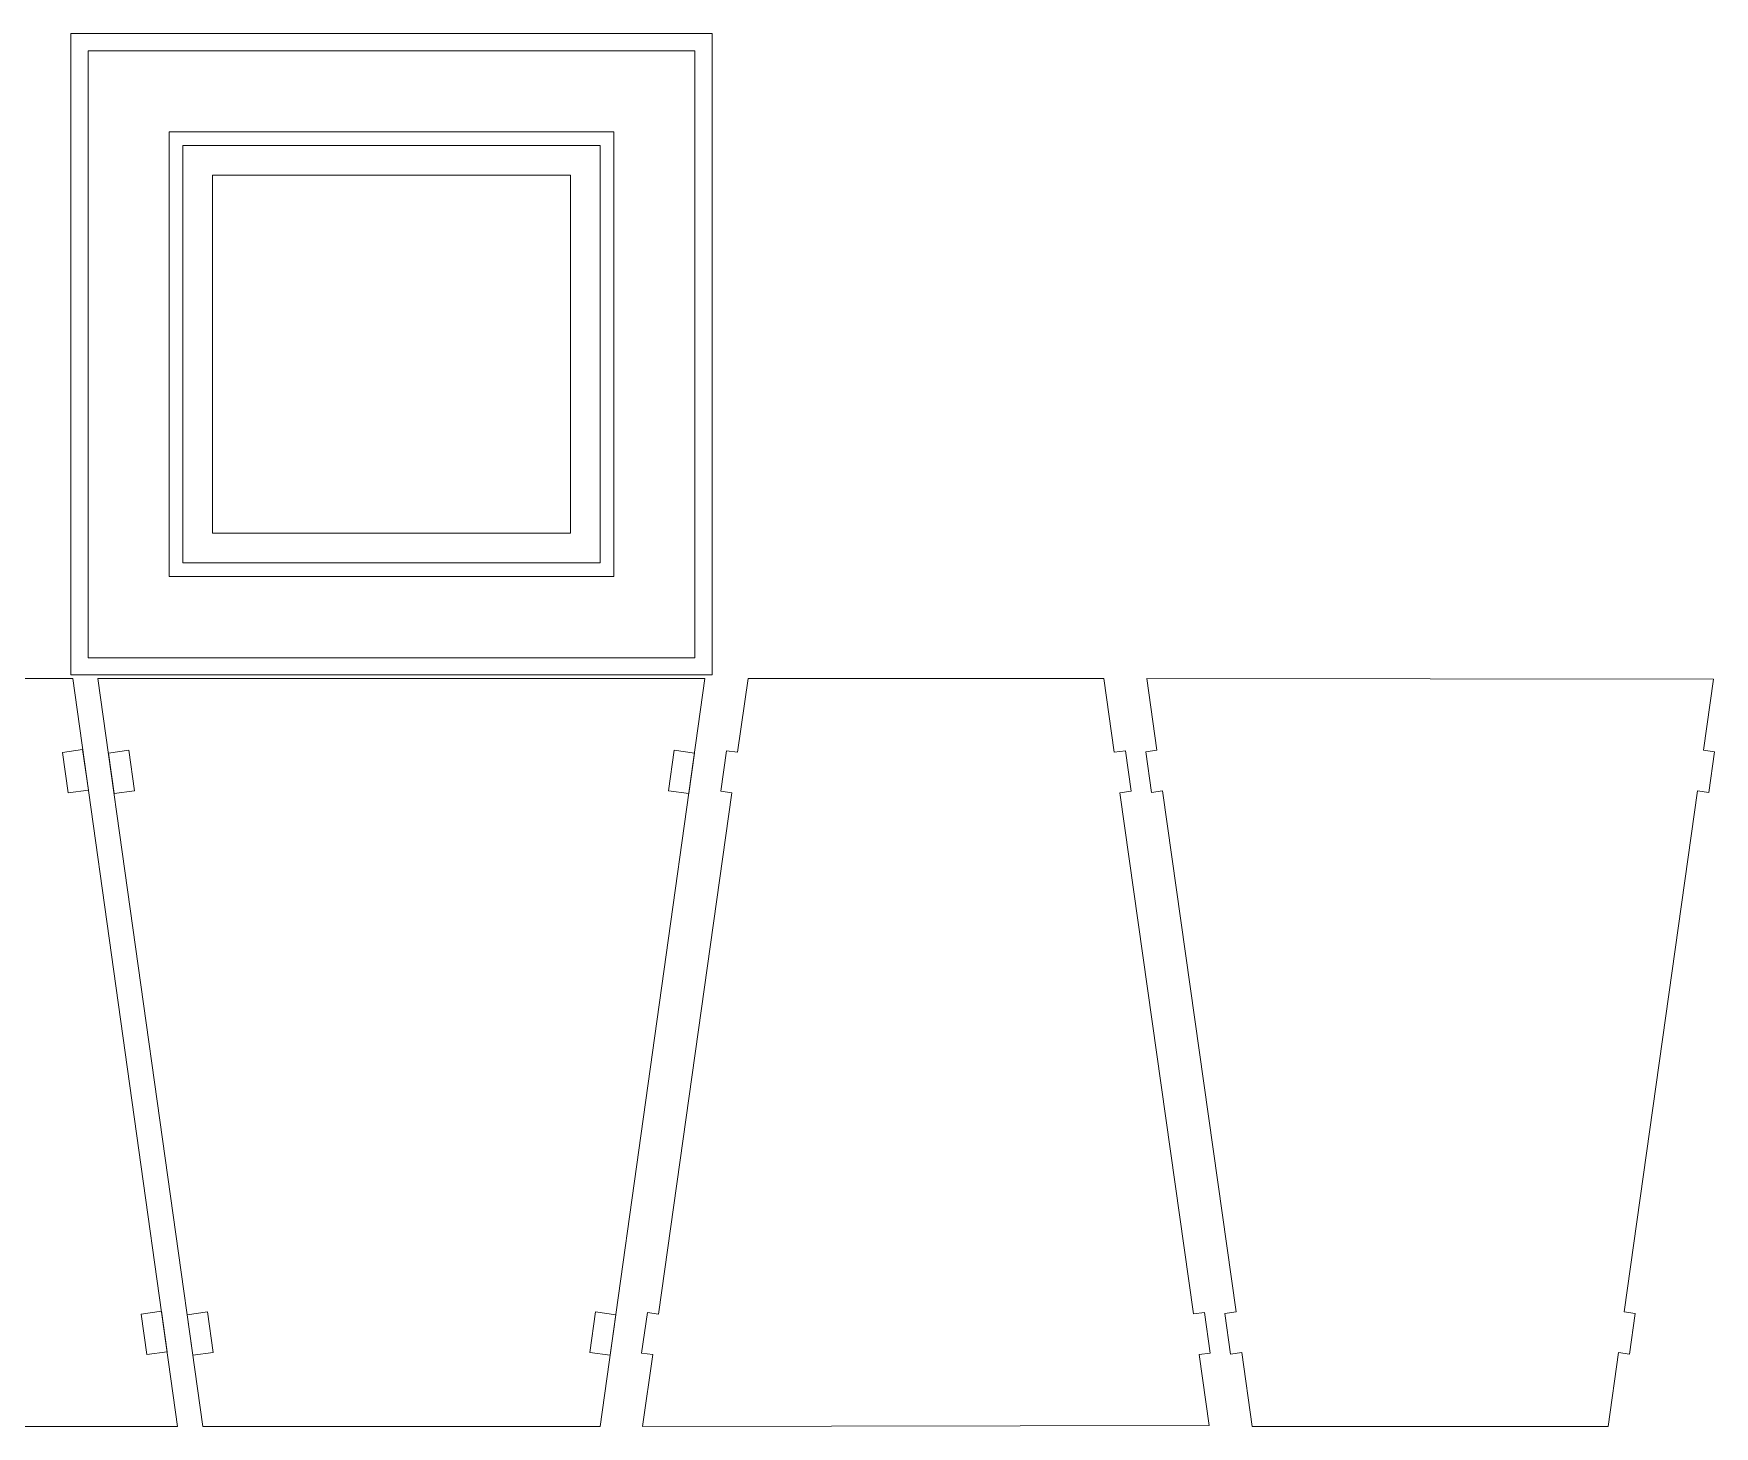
# Model space of a CAD drawing. Header units: millimetres. Extents: x -344 to 750, y -40 to 211.
# Drawn here: x 503.8 to 750, y 6.7 to 210.7 of the extents above; entities that cross this region are included whole.
import ezdxf

# ---------------------------------------------------------------- set-up
doc = ezdxf.new("R2010")
doc.units = ezdxf.units.MM
doc.header["$MEASUREMENT"] = 0
doc.layers.add('Camada 1', color=7, linetype='Continuous')

msp = doc.modelspace()

# ---------------------------------------------------------------- linework, layer by layer
at = {"layer": 'Camada 1', "color": 250, "lineweight": 9}
for points in [[(509.3234, 116.7956), (603.2234, 116.7956), (603.2234, 210.6956), (509.3234, 210.6956), (509.3234, 116.7956)], [(511.8234, 119.2956), (600.7234, 119.2956), (600.7234, 208.1956), (511.8234, 208.1956), (511.8234, 119.2956)], [(523.7111, 131.1833), (588.8357, 131.1833), (588.8357, 196.3079), (523.7111, 196.3079), (523.7111, 131.1833)], [(525.7111, 133.1833), (586.8357, 133.1833), (586.8357, 194.3079), (525.7111, 194.3079), (525.7111, 133.1833)]]:
    msp.add_lwpolyline(points, close=True, dxfattribs=at)
for points, knots in [([(530.0734, 137.5456), (530.0734, 137.5456), (530.0734, 189.9456), (530.0734, 189.9456), (530.0734, 189.9456), (530.0734, 189.9456), (582.4734, 189.9456), (582.4734, 189.9456), (582.4734, 189.9456), (582.4734, 189.9456), (582.4734, 137.5456), (582.4734, 137.5456), (582.4734, 137.5456), (582.4734, 137.5456), (530.0734, 137.5456), (530.0734, 137.5456)], [0, 0, 0, 0, 0.2, 0.2, 0.2, 0.2, 0.4, 0.4, 0.4, 0.4, 0.6, 0.6, 0.6, 0.6, 1, 1, 1, 1]), ([(436.0203, 6.7155), (436.0203, 6.7155), (524.9203, 6.7155), (524.9203, 6.7155), (524.9203, 6.7155), (524.9203, 6.7155), (509.5744, 116.2531), (509.5744, 116.2531), (509.5744, 116.2531), (509.5744, 116.2531), (451.3661, 116.2531), (451.3661, 116.2531), (451.3661, 116.2531), (451.3661, 116.2531), (436.0203, 6.7155), (436.0203, 6.7155)], [0, 0, 0, 0, 0.2, 0.2, 0.2, 0.2, 0.4, 0.4, 0.4, 0.4, 0.6, 0.6, 0.6, 0.6, 1, 1, 1, 1]), ([(513.2786, 116.2531), (513.2786, 116.2531), (602.1786, 116.2531), (602.1786, 116.2531), (602.1786, 116.2531), (602.1786, 116.2531), (586.8326, 6.7155), (586.8326, 6.7155), (586.8326, 6.7155), (586.8326, 6.7155), (528.6244, 6.7155), (528.6244, 6.7155), (528.6244, 6.7155), (528.6244, 6.7155), (513.2786, 116.2531), (513.2786, 116.2531)], [0, 0, 0, 0, 0.2, 0.2, 0.2, 0.2, 0.4, 0.4, 0.4, 0.4, 0.6, 0.6, 0.6, 0.6, 1, 1, 1, 1]), ([(604.4958, 99.7236), (604.4958, 99.7236), (606.1344, 99.4941), (606.1344, 99.4941), (606.1344, 99.4941), (606.1344, 99.4941), (595.3656, 23.1736), (595.3656, 23.1736), (595.3656, 23.1736), (595.3656, 23.1736), (593.7439, 23.4024), (593.7439, 23.4024), (593.7439, 23.4024), (593.7439, 23.4024), (592.9114, 17.4605), (592.9114, 17.4605), (592.9114, 17.4605), (592.9114, 17.4605), (594.5276, 17.2341), (594.5276, 17.2341), (594.5276, 17.2341), (594.5276, 17.2341), (593.0434, 6.7155), (593.0434, 6.7155), (593.0434, 6.7155), (593.0434, 6.7155), (676.0434, 6.8387), (676.0434, 6.8387), (676.0434, 6.8387), (676.0434, 6.8387), (674.5765, 17.2349), (674.5765, 17.2349), (674.5765, 17.2349), (674.5765, 17.2349), (676.187, 17.4605), (676.187, 17.4605), (676.187, 17.4605), (676.187, 17.4605), (675.3545, 23.4024), (675.3545, 23.4024), (675.3545, 23.4024), (675.3545, 23.4024), (673.7382, 23.176), (673.7382, 23.176), (673.7382, 23.176), (673.7382, 23.176), (662.9697, 99.4942), (662.9697, 99.4942), (662.9697, 99.4942), (662.9697, 99.4942), (664.6074, 99.7236), (664.6074, 99.7236), (664.6074, 99.7236), (664.6074, 99.7236), (663.7715, 105.6655), (663.7715, 105.6655), (663.7715, 105.6655), (663.7715, 105.6655), (662.1313, 105.4358), (662.1313, 105.4358), (662.1313, 105.4358), (662.1313, 105.4358), (660.605, 116.2531), (660.605, 116.2531), (660.605, 116.2531), (660.605, 116.2531), (608.4991, 116.2531), (608.4991, 116.2531), (608.4991, 116.2531), (608.4991, 116.2531), (606.973, 105.4374), (606.973, 105.4374), (606.973, 105.4374), (606.973, 105.4374), (605.3283, 105.6655), (605.3283, 105.6655), (605.3283, 105.6655), (605.3283, 105.6655), (604.4958, 99.7236), (604.4958, 99.7236)], [0, 0, 0, 0, 0.04761905, 0.04761905, 0.04761905, 0.04761905, 0.0952381, 0.0952381, 0.0952381, 0.0952381, 0.14285714, 0.14285714, 0.14285714, 0.14285714, 0.19047619, 0.19047619, 0.19047619, 0.19047619, 0.23809524, 0.23809524, 0.23809524, 0.23809524, 0.28571429, 0.28571429, 0.28571429, 0.28571429, 0.33333333, 0.33333333, 0.33333333, 0.33333333, 0.38095238, 0.38095238, 0.38095238, 0.38095238, 0.42857143, 0.42857143, 0.42857143, 0.42857143, 0.47619048, 0.47619048, 0.47619048, 0.47619048, 0.52380952, 0.52380952, 0.52380952, 0.52380952, 0.57142857, 0.57142857, 0.57142857, 0.57142857, 0.61904762, 0.61904762, 0.61904762, 0.61904762, 0.66666667, 0.66666667, 0.66666667, 0.66666667, 0.71428571, 0.71428571, 0.71428571, 0.71428571, 0.76190476, 0.76190476, 0.76190476, 0.76190476, 0.80952381, 0.80952381, 0.80952381, 0.80952381, 0.85714286, 0.85714286, 0.85714286, 0.85714286, 0.9047619, 0.9047619, 0.9047619, 0.9047619, 1, 1, 1, 1]), ([(678.3505, 23.245), (678.3505, 23.245), (679.9891, 23.4745), (679.9891, 23.4745), (679.9891, 23.4745), (679.9891, 23.4745), (669.2203, 99.795), (669.2203, 99.795), (669.2203, 99.795), (669.2203, 99.795), (667.5986, 99.5662), (667.5986, 99.5662), (667.5986, 99.5662), (667.5986, 99.5662), (666.7661, 105.5081), (666.7661, 105.5081), (666.7661, 105.5081), (666.7661, 105.5081), (668.3823, 105.7345), (668.3823, 105.7345), (668.3823, 105.7345), (668.3823, 105.7345), (666.8981, 116.2531), (666.8981, 116.2531), (666.8981, 116.2531), (666.8981, 116.2531), (749.8981, 116.1299), (749.8981, 116.1299), (749.8981, 116.1299), (749.8981, 116.1299), (748.4312, 105.7337), (748.4312, 105.7337), (748.4312, 105.7337), (748.4312, 105.7337), (750.0417, 105.5081), (750.0417, 105.5081), (750.0417, 105.5081), (750.0417, 105.5081), (749.2092, 99.5662), (749.2092, 99.5662), (749.2092, 99.5662), (749.2092, 99.5662), (747.5929, 99.7926), (747.5929, 99.7926), (747.5929, 99.7926), (747.5929, 99.7926), (736.8244, 23.4744), (736.8244, 23.4744), (736.8244, 23.4744), (736.8244, 23.4744), (738.4621, 23.245), (738.4621, 23.245), (738.4621, 23.245), (738.4621, 23.245), (737.6262, 17.3031), (737.6262, 17.3031), (737.6262, 17.3031), (737.6262, 17.3031), (735.986, 17.5328), (735.986, 17.5328), (735.986, 17.5328), (735.986, 17.5328), (734.4597, 6.7155), (734.4597, 6.7155), (734.4597, 6.7155), (734.4597, 6.7155), (682.3538, 6.7155), (682.3538, 6.7155), (682.3538, 6.7155), (682.3538, 6.7155), (680.8277, 17.5312), (680.8277, 17.5312), (680.8277, 17.5312), (680.8277, 17.5312), (679.183, 17.3031), (679.183, 17.3031), (679.183, 17.3031), (679.183, 17.3031), (678.3505, 23.245), (678.3505, 23.245)], [0, 0, 0, 0, 0.04761905, 0.04761905, 0.04761905, 0.04761905, 0.0952381, 0.0952381, 0.0952381, 0.0952381, 0.14285714, 0.14285714, 0.14285714, 0.14285714, 0.19047619, 0.19047619, 0.19047619, 0.19047619, 0.23809524, 0.23809524, 0.23809524, 0.23809524, 0.28571429, 0.28571429, 0.28571429, 0.28571429, 0.33333333, 0.33333333, 0.33333333, 0.33333333, 0.38095238, 0.38095238, 0.38095238, 0.38095238, 0.42857143, 0.42857143, 0.42857143, 0.42857143, 0.47619048, 0.47619048, 0.47619048, 0.47619048, 0.52380952, 0.52380952, 0.52380952, 0.52380952, 0.57142857, 0.57142857, 0.57142857, 0.57142857, 0.61904762, 0.61904762, 0.61904762, 0.61904762, 0.66666667, 0.66666667, 0.66666667, 0.66666667, 0.71428571, 0.71428571, 0.71428571, 0.71428571, 0.76190476, 0.76190476, 0.76190476, 0.76190476, 0.80952381, 0.80952381, 0.80952381, 0.80952381, 0.85714286, 0.85714286, 0.85714286, 0.85714286, 0.9047619, 0.9047619, 0.9047619, 0.9047619, 1, 1, 1, 1])]:
    msp.add_open_spline(points, degree=3, knots=knots, dxfattribs=at)
at = {"layer": 'Camada 1', "color": 240, "lineweight": 9}
for points in [[(508.8941, 99.4861), (508.8941, 99.4861), (511.8651, 99.9024), (511.8651, 99.9024), (511.8651, 99.9024), (511.8651, 99.9024), (511.0326, 105.8444), (511.0326, 105.8444), (511.0326, 105.8444), (511.0326, 105.8444), (508.0616, 105.4281), (508.0616, 105.4281), (508.0616, 105.4281), (508.0616, 105.4281), (508.8941, 99.4861), (508.8941, 99.4861)], [(514.809, 105.3294), (514.809, 105.3294), (517.78, 105.7456), (517.78, 105.7456), (517.78, 105.7456), (517.78, 105.7456), (518.6125, 99.8036), (518.6125, 99.8036), (518.6125, 99.8036), (518.6125, 99.8036), (515.6415, 99.3874), (515.6415, 99.3874), (515.6415, 99.3874), (515.6415, 99.3874), (514.809, 105.3294), (514.809, 105.3294)], [(597.6773, 105.7456), (597.6773, 105.7456), (600.6483, 105.3293), (600.6483, 105.3293), (600.6483, 105.3293), (600.6483, 105.3293), (599.8158, 99.3873), (599.8158, 99.3873), (599.8158, 99.3873), (599.8158, 99.3873), (596.8448, 99.8036), (596.8448, 99.8036), (596.8448, 99.8036), (596.8448, 99.8036), (597.6773, 105.7456), (597.6773, 105.7456)], [(520.419, 17.223), (520.419, 17.223), (523.39, 17.6393), (523.39, 17.6393), (523.39, 17.6393), (523.39, 17.6393), (522.5575, 23.5813), (522.5575, 23.5813), (522.5575, 23.5813), (522.5575, 23.5813), (519.5865, 23.165), (519.5865, 23.165), (519.5865, 23.165), (519.5865, 23.165), (520.419, 17.223), (520.419, 17.223)], [(526.3338, 23.0662), (526.3338, 23.0662), (529.3048, 23.4824), (529.3048, 23.4824), (529.3048, 23.4824), (529.3048, 23.4824), (530.1373, 17.5404), (530.1373, 17.5404), (530.1373, 17.5404), (530.1373, 17.5404), (527.1663, 17.1242), (527.1663, 17.1242), (527.1663, 17.1242), (527.1663, 17.1242), (526.3338, 23.0662), (526.3338, 23.0662)], [(586.1524, 23.4825), (586.1524, 23.4825), (589.1234, 23.0662), (589.1234, 23.0662), (589.1234, 23.0662), (589.1234, 23.0662), (588.2909, 17.1242), (588.2909, 17.1242), (588.2909, 17.1242), (588.2909, 17.1242), (585.3199, 17.5405), (585.3199, 17.5405), (585.3199, 17.5405), (585.3199, 17.5405), (586.1524, 23.4825), (586.1524, 23.4825)]]:
    msp.add_open_spline(points, degree=3, knots=[0, 0, 0, 0, 0.2, 0.2, 0.2, 0.2, 0.4, 0.4, 0.4, 0.4, 0.6, 0.6, 0.6, 0.6, 1, 1, 1, 1], dxfattribs=at)

doc.saveas('drawing.dxf')
